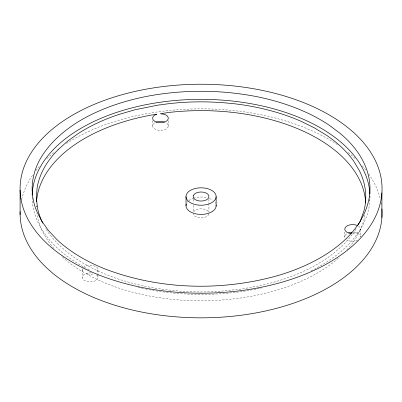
<?xml version="1.0" encoding="UTF-8"?>
<svg xmlns="http://www.w3.org/2000/svg" width="402" height="402" viewBox="0 0 402 402"><rect width="100%" height="100%" fill="white"/><g stroke="black" fill="none" stroke-linecap="round" stroke-linejoin="round"><path stroke-width="0.3" stroke-dasharray="2.01 1.51" d="M358.574 226.2A7.844 4.528 0 0 1 359.87 227.431L360.333 228.356L360.363 229.788L360.519 229.507A164.694 95.088 0 0 0 365.091 214.261M82.47 268.843L82.35 269.315A7.844 4.528 0 0 0 82.51 270.752L83.727 272.325L81.546 271.134A164.694 95.088 0 0 1 61.169 255.888M345.122 235.426L344.916 235.879A7.844 4.528 0 0 0 345.192 238.255M356.112 228.718C349.353 239.863 339.615 248.838 329.238 256.582A164.694 95.088 0 0 1 258.994 285.882L242.275 288.932L221.683 291.123A148.594 85.792 0 0 1 176.111 290.772C144.861 287.912 113.51 280.269 86.033 264.747L85.726 264.642A7.844 4.528 0 0 1 83.917 263.647C71.968 256.647 60.968 247.918 52.004 237.311A164.694 95.088 0 0 1 45.406 227.934M345.127 235.411L346.248 234.125A7.844 4.528 0 0 1 346.77 233.748M83.41 267.436L83.802 267.089A7.844 4.528 0 0 1 95.555 266.461L96.133 266.812A7.844 4.528 0 0 1 97.982 269.451L97.993 274.043M357.529 240.301L356.855 240.582A7.844 4.528 0 0 1 349.655 240.969L348.896 240.763A7.844 4.528 0 0 1 346.916 239.888M93.023 273.953L92.902 273.983A7.844 4.528 0 0 1 89.626 274.259L86.033 273.586L94.269 278.099A164.694 95.088 0 0 0 339.504 257.215M369.845 195.749L369.845 200.764M360.443 229.316L360.443 236.954L360.428 236.471A7.844 4.528 0 0 0 353.544 232.281M344.765 232.135L344.765 236.833M208.919 199.196L208.919 202.935M208.919 203.558L208.919 212.286M193.201 199.075L193.201 202.814M193.201 205.306L193.201 212.166M168.302 120.771L168.302 126.057M152.624 120.65L152.624 125.937M97.993 274.631L97.993 277.571M82.315 269.797L82.315 277.435M36.381 206.975L36.381 205.799A164.694 95.088 0 0 0 36.421 208.166M21.668 199.558A180.98 104.49 0 0 1 33.044 174.523M36.019 170.478A180.98 104.49 0 0 1 39.17 166.649M46.923 158.599A180.98 104.49 0 0 1 54.365 152.157M66.461 143.504A180.98 104.49 0 0 1 337.836 144.921M348.232 152.539A180.98 104.49 0 0 1 355.75 159.112M362.232 165.815A180.98 104.49 0 0 1 365.825 170.116M368.724 174.006A180.98 104.49 0 0 1 380.332 199.02M381.101 202.708A180.98 104.49 0 0 1 381.403 204.553M369.971 195.88A168.915 97.52 0 0 1 310.022 271.39M261.677 287.897A168.915 97.52 0 0 1 260.476 288.159M259.275 288.42A168.915 97.52 0 0 1 243.331 291.289M242.135 291.465A168.915 97.52 0 0 1 155.649 290.802M154.458 290.606A168.915 97.52 0 0 1 144.062 288.671M143.459 288.546A168.915 97.52 0 0 1 137.464 287.214M89.269 269.978A168.915 97.52 0 0 1 32.15 196.337M347.006 249.778A164.694 95.088 0 0 0 355.237 239.155L359.604 231.175L358.152 232.336L356.127 233.18A7.844 4.528 0 0 1 353.75 233.612L352.916 233.657A7.844 4.528 0 0 1 352.082 233.652M53.923 248.426A164.694 95.088 0 0 1 36.924 213.522M187.257 202.216A15.075 8.703 0 0 1 187.98 201.387M188.85 200.608A15.075 8.703 0 0 1 193.131 198.307M193.593 198.151A15.075 8.703 0 0 1 207.482 197.834M209.347 198.437A15.075 8.703 0 0 1 212.547 200.07M215.035 202.437A15.075 8.703 0 0 1 215.557 203.311M208.844 214.015A7.864 4.538 0 0 1 200.96 217.889A7.864 4.538 0 0 1 193.256 213.894M193.568 211.98A7.864 4.538 0 0 1 201.171 208.814A7.864 4.538 0 0 1 208.623 212.095M96.636 274.832A7.844 4.528 0 0 1 92.641 281.676A7.844 4.528 0 0 1 82.32 277.596A7.844 4.528 0 0 1 91.922 272.973M97.993 269.928A7.844 4.528 0 0 1 96.254 272.591M154.634 122.851A7.844 4.528 0 0 0 153.986 128.429A7.844 4.528 0 0 0 163.222 130.117L163.986 129.921A7.844 4.528 0 0 0 168.292 125.575L168.192 125.097A7.844 4.528 0 0 0 165.86 122.59"/><path stroke-width="0.6" d="M358.147 224.994L359.604 222.336A7.844 4.528 0 0 0 360.363 220.954L363.996 210.743A164.694 95.088 0 0 0 359.368 170.634L353.639 161.071A164.694 95.088 0 0 0 326.444 135.213L314.379 127.871L301.038 121.303A164.694 95.088 0 0 0 238.019 104.208C212.251 101.033 186.02 100.882 160.333 104.877L159.735 104.892A7.844 4.528 0 0 0 157.318 105.249L135.012 109.766L119.349 114.314A164.694 95.088 0 0 0 78.576 133.308L67.566 141.182L58.069 149.695M185.99 196.633L186.096 206.749A15.075 8.703 0 0 0 197.673 214.191A15.075 8.703 0 0 0 213.733 210.427L214.527 209.623A15.075 8.703 0 0 0 216.105 205.136M381.9 192.895A180.98 104.49 0 0 1 104.389 277.053A180.98 104.49 0 0 1 116.902 96.219A180.98 104.49 0 0 1 381.9 192.895L381.9 217.522M216.13 196.874A15.075 8.703 0 0 1 193.005 203.874A15.075 8.703 0 0 1 194.06 188.814A15.075 8.703 0 0 1 216.13 196.874L216.13 206.065M20.1 190.116L20.1 214.743M381.88 208.869A180.98 104.49 0 0 1 203.477 317.831A180.98 104.49 0 0 1 20.11 211.653M32.175 195.116A168.915 97.52 0 0 1 200.136 99.349A168.915 97.52 0 0 1 369.905 194.045M42.763 223.105A164.694 95.088 0 0 1 37.552 208.236L36.381 198.136L37.084 188.02A164.694 95.088 0 0 1 58.069 149.695M36.522 201.618A164.694 95.088 0 0 1 151.423 115.047L156.785 114.248L155.222 114.871A7.844 4.528 0 0 0 152.986 116.871L152.78 117.339A7.844 4.528 0 0 0 161.609 122.716A7.844 4.528 0 0 0 167.373 116.098L166.941 115.686A7.844 4.528 0 0 0 164.534 114.369L160.333 113.716L168.398 112.515A164.694 95.088 0 0 1 365.689 202.955M185.99 205.824A15.075 8.703 0 0 1 186.287 203.98M348.715 232.843A7.844 4.528 0 0 1 351.876 232.266M351.253 233.597A7.844 4.528 0 0 1 345.127 227.768L346.248 226.482A7.844 4.528 0 0 1 354.363 224.723L355.167 224.854A7.844 4.528 0 0 1 357.363 225.537M155.87 122.208A7.844 4.528 0 0 1 164.534 122.007M369.845 192.618C368.624 207.532 361.604 221.291 351.976 232.537A168.915 97.52 0 0 1 276.948 275.852C221.12 291.314 160.167 289.797 105.821 269.265A168.915 97.52 0 0 1 56.687 239.346L48.19 230.2L41.416 220.582L36.456 210.603A168.915 97.52 0 0 1 40.004 159.328C48.421 144.494 61.295 132.811 75.435 123.535A168.915 97.52 0 0 1 150.152 95.736C185.186 89.551 221.316 89.792 256.245 96.55A168.915 97.52 0 0 1 329.655 125.489L340.569 133.735A168.915 97.52 0 0 1 369.845 192.618M193.357 195.618L193.236 196.096A7.864 4.538 0 0 0 194.342 198.874L194.814 199.276A7.864 4.538 0 0 0 198.895 200.884L201.377 201.055A7.864 4.538 0 0 0 207.99 194.372L207.558 193.96A7.864 4.538 0 0 0 204.407 192.412L203.633 192.231A7.864 4.538 0 0 0 193.357 195.618"/></g></svg>
